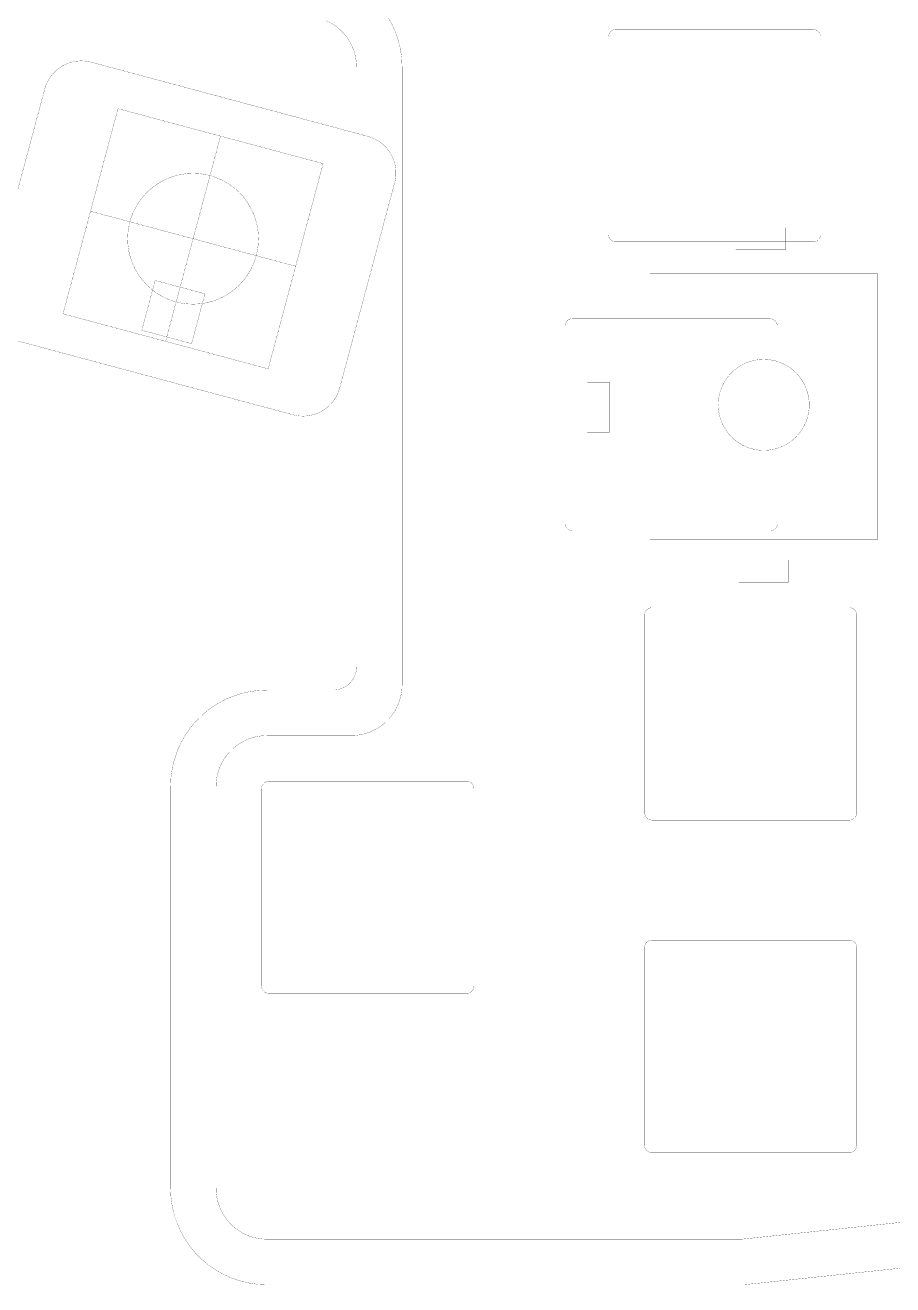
# Model space of a CAD drawing. Header units: inches. Extents: x -214 to 438, y -213 to 250.
# Drawn here: x -89.9 to -32.7, y 71.2 to 154.2 of the extents above; entities that cross this region are included whole.
import ezdxf

# ---------------------------------------------------------------- set-up
doc = ezdxf.new("R2010")
doc.units = ezdxf.units.IN
doc.layers.add('Drawing', color=216, linetype='Continuous')
doc.layers.add('Drawing3', color=56, linetype='Continuous')

msp = doc.modelspace()

# ---------------------------------------------------------------- linework, layer by layer
at = {"layer": 'Drawing', "const_width": 0.0127}
for points in [[(-88.594, 149.95, -0.414198), (-85.532, 151.718)], [(-67.295, 146.831, -0.414207), (-65.527, 143.769)], [(-69.15, 130.247, -0.414222), (-72.212, 128.479)]]:
    msp.add_lwpolyline(points, format="xyb", dxfattribs=at)
for points in [[(-85.532, 151.718), (-72.01, 148.095)], [(-80.817, 150.454), (-67.295, 146.831)], [(-92.218, 136.427), (-88.594, 149.95)], [(-87.388, 135.134), (-83.765, 148.656)], [(-83.765, 148.656), (-70.242, 145.033)], [(-80.627, 133.322), (-77.004, 146.845)], [(-73.865, 131.51), (-70.242, 145.033)], [(-69.15, 130.247), (-65.527, 143.769)], [(-85.576, 141.895), (-72.054, 138.271)], [(-43.046, 139.356), (-43.046, 140.816)], [(-43.046, 140.816), (-39.746, 140.816)], [(-39.746, 139.356), (-39.746, 140.816)], [(-43.046, 139.356), (-39.746, 139.356)], [(-82.196, 134.052), (-81.316, 137.336)], [(-82.196, 134.052), (-81.316, 137.336)], [(-81.316, 137.336), (-78.032, 136.456)], [(-81.316, 137.336), (-78.032, 136.456)], [(-48.696, 120.264), (-48.696, 137.764)], [(-48.696, 137.764), (-33.696, 137.764)], [(-33.696, 120.264), (-33.696, 137.764)], [(-78.912, 133.172), (-78.032, 136.456)], [(-78.912, 133.172), (-78.032, 136.456)], [(-87.388, 135.134), (-73.865, 131.51)], [(-82.196, 134.052), (-78.912, 133.172)], [(-82.196, 134.052), (-78.912, 133.172)], [(-90.45, 133.366), (-76.928, 129.742)], [(-85.734, 132.102), (-72.212, 128.479)], [(-52.826, 127.336), (-52.826, 130.636)], [(-52.826, 130.636), (-51.366, 130.636)], [(-51.366, 127.336), (-51.366, 130.636)], [(-52.826, 127.336), (-51.366, 127.336)], [(-48.696, 120.264), (-33.696, 120.264)], [(-42.846, 117.456), (-42.846, 118.916)], [(-42.846, 118.916), (-39.546, 118.916)], [(-39.546, 117.456), (-39.546, 118.916)], [(-42.846, 117.456), (-39.546, 117.456)]]:
    msp.add_lwpolyline(points, dxfattribs=at)
at = {"layer": 'Drawing'}
for points, const_width in [([(-85.536, 151.718, 1), (-85.529, 151.718, 1)], 0.00635), ([(-88.597, 149.95, 1), (-88.591, 149.95, 1)], 0.00635), ([(-67.298, 146.831, 1), (-67.292, 146.831, 1)], 0.00635), ([(-74.504, 140.083, 1), (-83.127, 140.083, 1)], 0.0127), ([(-65.53, 143.769, 1), (-65.524, 143.769, 1)], 0.00635), ([(-83.13, 140.083, 1), (-83.124, 140.083, 1)], 0.00635), ([(-74.507, 140.083, 1), (-74.501, 140.083, 1)], 0.00635), ([(-38.196, 129.136, 1), (-44.196, 129.136, 1)], 0.0127), ([(-69.154, 130.247, 1), (-69.147, 130.247, 1)], 0.00635), ([(-44.199, 129.136, 1), (-44.193, 129.136, 1)], 0.00635), ([(-38.199, 129.136, 1), (-38.193, 129.136, 1)], 0.00635), ([(-72.215, 128.479, 1), (-72.209, 128.479, 1)], 0.00635)]:
    msp.add_lwpolyline(points, format="xyb", close=True, dxfattribs=dict(at, const_width=const_width))
at = {"layer": 'Drawing3', "const_width": 0.0127}
for points in [[(-68.76, 157.168, -0.294238), (-65.035, 151.385)], [(-70.001, 154.436, -0.294238), (-68.035, 151.385)], [(-51.408, 153.545, -0.043665), (-51.371, 153.624)], [(-51.371, 153.624, -0.043493), (-51.321, 153.695)], [(-51.321, 153.695, -0.043329), (-51.259, 153.756)], [(-51.259, 153.756, -0.043168), (-51.188, 153.805)], [(-51.188, 153.805, -0.043009), (-51.11, 153.842)], [(-51.11, 153.842, -0.04285), (-51.028, 153.864)], [(-51.028, 153.864, -0.044794), (-50.938, 153.872)], [(-37.939, 153.872, -0.044044), (-37.852, 153.864)], [(-37.852, 153.864, -0.043848), (-37.767, 153.842)], [(-37.767, 153.842, -0.043665), (-37.688, 153.804)], [(-37.688, 153.804, -0.043493), (-37.617, 153.754)], [(-37.617, 153.754, -0.043329), (-37.556, 153.693)], [(-37.556, 153.693, -0.043168), (-37.506, 153.622)], [(-37.506, 153.622, -0.043009), (-37.47, 153.544)], [(-51.438, 153.372, -0.044044), (-51.431, 153.46)], [(-51.431, 153.46, -0.043848), (-51.408, 153.545)], [(-37.47, 153.544, -0.04285), (-37.447, 153.461)], [(-37.447, 153.461, -0.044794), (-37.439, 153.372)], [(-51.43, 140.284, -0.044794), (-51.438, 140.373)], [(-51.408, 140.201, -0.04285), (-51.43, 140.284)], [(-37.447, 140.285, -0.043848), (-37.47, 140.201)], [(-37.439, 140.373, -0.044044), (-37.447, 140.285)], [(-51.372, 140.123, -0.043009), (-51.408, 140.201)], [(-51.322, 140.053, -0.043168), (-51.372, 140.123)], [(-51.261, 139.991, -0.043329), (-51.322, 140.053)], [(-51.19, 139.941, -0.043493), (-51.261, 139.991)], [(-51.111, 139.904, -0.043665), (-51.19, 139.941)], [(-51.026, 139.881, -0.043848), (-51.111, 139.904)], [(-50.938, 139.873, -0.044044), (-51.026, 139.881)], [(-37.85, 139.881, -0.044794), (-37.939, 139.873)], [(-37.768, 139.904, -0.04285), (-37.85, 139.881)], [(-37.69, 139.94, -0.043009), (-37.768, 139.904)], [(-37.619, 139.99, -0.043168), (-37.69, 139.94)], [(-37.557, 140.051, -0.043329), (-37.619, 139.99)], [(-37.507, 140.122, -0.043493), (-37.557, 140.051)], [(-37.47, 140.201, -0.043665), (-37.507, 140.122)], [(-54.288, 134.41, -0.043848), (-54.265, 134.495)], [(-54.265, 134.495, -0.043665), (-54.228, 134.574)], [(-54.228, 134.574, -0.043493), (-54.178, 134.645)], [(-54.178, 134.645, -0.043329), (-54.117, 134.706)], [(-54.117, 134.706, -0.043168), (-54.046, 134.755)], [(-54.046, 134.755, -0.043009), (-53.968, 134.792)], [(-53.968, 134.792, -0.04285), (-53.885, 134.814)], [(-53.885, 134.814, -0.044794), (-53.796, 134.822)], [(-40.797, 134.822, -0.044044), (-40.709, 134.814)], [(-40.709, 134.814, -0.043848), (-40.625, 134.792)], [(-40.625, 134.792, -0.043665), (-40.546, 134.754)], [(-40.546, 134.754, -0.043493), (-40.474, 134.704)], [(-40.474, 134.704, -0.043329), (-40.413, 134.643)], [(-40.413, 134.643, -0.043168), (-40.364, 134.572)], [(-40.364, 134.572, -0.043009), (-40.327, 134.494)], [(-40.327, 134.494, -0.04285), (-40.305, 134.411)], [(-54.296, 134.322, -0.044044), (-54.288, 134.41)], [(-40.305, 134.411, -0.044794), (-40.297, 134.322)], [(-54.288, 121.234, -0.044794), (-54.296, 121.323)], [(-54.265, 121.151, -0.04285), (-54.288, 121.234)], [(-40.305, 121.235, -0.043848), (-40.328, 121.151)], [(-40.297, 121.323, -0.044044), (-40.305, 121.235)], [(-54.229, 121.073, -0.043009), (-54.265, 121.151)], [(-54.18, 121.003, -0.043168), (-54.229, 121.073)], [(-54.118, 120.941, -0.043329), (-54.18, 121.003)], [(-54.047, 120.891, -0.043493), (-54.118, 120.941)], [(-53.968, 120.854, -0.043665), (-54.047, 120.891)], [(-53.884, 120.831, -0.043848), (-53.968, 120.854)], [(-53.796, 120.823, -0.044044), (-53.884, 120.831)], [(-40.708, 120.831, -0.044794), (-40.797, 120.823)], [(-40.625, 120.854, -0.04285), (-40.708, 120.831)], [(-40.547, 120.89, -0.043009), (-40.625, 120.854)], [(-40.476, 120.94, -0.043168), (-40.547, 120.89)], [(-40.415, 121.001, -0.043329), (-40.476, 120.94)], [(-40.365, 121.072, -0.043493), (-40.415, 121.001)], [(-40.328, 121.151, -0.043665), (-40.365, 121.072)], [(-49.049, 115.361, -0.043848), (-49.026, 115.445)], [(-49.026, 115.445, -0.043665), (-48.989, 115.524)], [(-48.989, 115.524, -0.043493), (-48.939, 115.595)], [(-48.939, 115.595, -0.043329), (-48.877, 115.656)], [(-48.877, 115.656, -0.043168), (-48.806, 115.706)], [(-48.806, 115.706, -0.043009), (-48.728, 115.742)], [(-48.728, 115.742, -0.04285), (-48.646, 115.765)], [(-48.646, 115.765, -0.044794), (-48.556, 115.773)], [(-35.557, 115.773, -0.044044), (-35.47, 115.765)], [(-35.47, 115.765, -0.043848), (-35.385, 115.742)], [(-35.385, 115.742, -0.043665), (-35.306, 115.705)], [(-35.306, 115.705, -0.043493), (-35.235, 115.655)], [(-35.235, 115.655, -0.043329), (-35.174, 115.593)], [(-35.174, 115.593, -0.043168), (-35.124, 115.523)], [(-35.124, 115.523, -0.043009), (-35.088, 115.445)], [(-35.088, 115.445, -0.04285), (-35.065, 115.362)], [(-49.056, 115.273, -0.044044), (-49.049, 115.361)], [(-35.065, 115.362, -0.044794), (-35.057, 115.273)], [(-68.035, 111.873, -0.414214), (-69.565, 110.343)], [(-65.035, 110.693, -0.414214), (-68.385, 107.343)], [(-80.3, 103.993, -0.414214), (-73.95, 110.343)], [(-77.3, 103.993, -0.414214), (-73.95, 107.343)], [(-74.299, 103.843, -0.044044), (-74.291, 103.931)], [(-74.291, 103.931, -0.043848), (-74.268, 104.015)], [(-74.268, 104.015, -0.043665), (-74.231, 104.094)], [(-74.231, 104.094, -0.043493), (-74.181, 104.165)], [(-74.181, 104.165, -0.043329), (-74.119, 104.227)], [(-74.119, 104.227, -0.043168), (-74.049, 104.276)], [(-74.049, 104.276, -0.043009), (-73.971, 104.312)], [(-73.971, 104.312, -0.04285), (-73.888, 104.335)], [(-73.888, 104.335, -0.044794), (-73.799, 104.343)], [(-60.8, 104.343, -0.044044), (-60.712, 104.335)], [(-60.712, 104.335, -0.043848), (-60.627, 104.312)], [(-60.627, 104.312, -0.043665), (-60.548, 104.275)], [(-60.548, 104.275, -0.043493), (-60.477, 104.225)], [(-60.477, 104.225, -0.043329), (-60.416, 104.164)], [(-60.416, 104.164, -0.043168), (-60.367, 104.093)], [(-60.367, 104.093, -0.043009), (-60.33, 104.015)], [(-60.33, 104.015, -0.04285), (-60.308, 103.932)], [(-60.308, 103.932, -0.044794), (-60.3, 103.843)], [(-49.048, 102.185, -0.044794), (-49.056, 102.274)], [(-49.026, 102.102, -0.04285), (-49.048, 102.185)], [(-48.99, 102.024, -0.043009), (-49.026, 102.102)], [(-35.088, 102.101, -0.043665), (-35.125, 102.022)], [(-35.065, 102.186, -0.043848), (-35.088, 102.101)], [(-35.057, 102.274, -0.044044), (-35.065, 102.186)], [(-48.94, 101.953, -0.043168), (-48.99, 102.024)], [(-48.879, 101.892, -0.043329), (-48.94, 101.953)], [(-48.808, 101.842, -0.043493), (-48.879, 101.892)], [(-48.729, 101.804, -0.043665), (-48.808, 101.842)], [(-48.644, 101.782, -0.043848), (-48.729, 101.804)], [(-48.556, 101.774, -0.044044), (-48.644, 101.782)], [(-35.468, 101.782, -0.044794), (-35.557, 101.774)], [(-35.386, 101.804, -0.04285), (-35.468, 101.782)], [(-35.308, 101.841, -0.043009), (-35.386, 101.804)], [(-35.237, 101.89, -0.043168), (-35.308, 101.841)], [(-35.175, 101.951, -0.043329), (-35.237, 101.89)], [(-35.125, 102.022, -0.043493), (-35.175, 101.951)], [(-48.877, 93.748, -0.043168), (-48.806, 93.797)], [(-48.806, 93.797, -0.043009), (-48.728, 93.834)], [(-48.728, 93.834, -0.04285), (-48.646, 93.856)], [(-48.646, 93.856, -0.044794), (-48.556, 93.864)], [(-35.557, 93.864, -0.044044), (-35.47, 93.856)], [(-35.47, 93.856, -0.043848), (-35.385, 93.833)], [(-35.385, 93.833, -0.043665), (-35.306, 93.796)], [(-35.306, 93.796, -0.043493), (-35.235, 93.746)], [(-49.056, 93.364, -0.044044), (-49.049, 93.452)], [(-49.049, 93.452, -0.043848), (-49.026, 93.537)], [(-49.026, 93.537, -0.043665), (-48.989, 93.616)], [(-48.989, 93.616, -0.043493), (-48.939, 93.687)], [(-48.939, 93.687, -0.043329), (-48.877, 93.748)], [(-35.235, 93.746, -0.043329), (-35.174, 93.685)], [(-35.174, 93.685, -0.043168), (-35.124, 93.614)], [(-35.124, 93.614, -0.043009), (-35.088, 93.536)], [(-35.088, 93.536, -0.04285), (-35.065, 93.453)], [(-35.065, 93.453, -0.044794), (-35.057, 93.364)], [(-74.291, 90.755, -0.044794), (-74.299, 90.844)], [(-74.268, 90.672, -0.04285), (-74.291, 90.755)], [(-74.232, 90.594, -0.043009), (-74.268, 90.672)], [(-74.182, 90.523, -0.043168), (-74.232, 90.594)], [(-74.121, 90.462, -0.043329), (-74.182, 90.523)], [(-60.418, 90.521, -0.043329), (-60.479, 90.46)], [(-60.368, 90.592, -0.043493), (-60.418, 90.521)], [(-60.33, 90.672, -0.043665), (-60.368, 90.592)], [(-60.308, 90.756, -0.043848), (-60.33, 90.672)], [(-60.3, 90.844, -0.044044), (-60.308, 90.756)], [(-74.05, 90.412, -0.043493), (-74.121, 90.462)], [(-73.971, 90.375, -0.043665), (-74.05, 90.412)], [(-73.887, 90.352, -0.043848), (-73.971, 90.375)], [(-73.799, 90.344, -0.044044), (-73.887, 90.352)], [(-60.711, 90.352, -0.044794), (-60.8, 90.344)], [(-60.628, 90.374, -0.04285), (-60.711, 90.352)], [(-60.55, 90.411, -0.043009), (-60.628, 90.374)], [(-60.479, 90.46, -0.043168), (-60.55, 90.411)], [(-49.048, 80.276, -0.044794), (-49.056, 80.365)], [(-49.026, 80.193, -0.04285), (-49.048, 80.276)], [(-48.99, 80.115, -0.043009), (-49.026, 80.193)], [(-48.94, 80.044, -0.043168), (-48.99, 80.115)], [(-48.879, 79.983, -0.043329), (-48.94, 80.044)], [(-48.808, 79.933, -0.043493), (-48.879, 79.983)], [(-48.729, 79.896, -0.043665), (-48.808, 79.933)], [(-48.644, 79.873, -0.043848), (-48.729, 79.896)], [(-48.556, 79.865, -0.044044), (-48.644, 79.873)], [(-35.468, 79.873, -0.044794), (-35.557, 79.865)], [(-35.386, 79.896, -0.04285), (-35.468, 79.873)], [(-35.308, 79.932, -0.043009), (-35.386, 79.896)], [(-35.237, 79.981, -0.043168), (-35.308, 79.932)], [(-35.175, 80.043, -0.043329), (-35.237, 79.981)], [(-35.125, 80.114, -0.043493), (-35.175, 80.043)], [(-35.088, 80.193, -0.043665), (-35.125, 80.114)], [(-35.065, 80.277, -0.043848), (-35.088, 80.193)], [(-35.057, 80.365, -0.044044), (-35.065, 80.277)], [(-73.95, 71.158, -0.414214), (-80.3, 77.508)], [(-73.95, 74.158, -0.414214), (-77.3, 77.508)], [(-42.333, 71.175, -0.02636), (-42.648, 71.158)]]:
    msp.add_lwpolyline(points, format="xyb", dxfattribs=at)
at = {"layer": 'Drawing3', "const_width": 0.00635}
for points in [[(-51.374, 153.624, 1), (-51.367, 153.624, 1)], [(-51.374, 153.624, 1), (-51.367, 153.624, 1)], [(-51.324, 153.695, 1), (-51.317, 153.695, 1)], [(-51.324, 153.695, 1), (-51.317, 153.695, 1)], [(-51.262, 153.756, 1), (-51.256, 153.756, 1)], [(-51.262, 153.756, 1), (-51.256, 153.756, 1)], [(-51.191, 153.805, 1), (-51.185, 153.805, 1)], [(-51.191, 153.805, 1), (-51.185, 153.805, 1)], [(-51.114, 153.842, 1), (-51.107, 153.842, 1)], [(-51.114, 153.842, 1), (-51.107, 153.842, 1)], [(-51.031, 153.864, 1), (-51.025, 153.864, 1)], [(-51.031, 153.864, 1), (-51.025, 153.864, 1)], [(-50.942, 153.872, 1), (-50.935, 153.872, 1)], [(-37.943, 153.872, 1), (-37.936, 153.872, 1)], [(-37.855, 153.864, 1), (-37.849, 153.864, 1)], [(-37.855, 153.864, 1), (-37.849, 153.864, 1)], [(-37.77, 153.842, 1), (-37.764, 153.842, 1)], [(-37.77, 153.842, 1), (-37.764, 153.842, 1)], [(-37.691, 153.804, 1), (-37.685, 153.804, 1)], [(-37.691, 153.804, 1), (-37.685, 153.804, 1)], [(-37.62, 153.754, 1), (-37.614, 153.754, 1)], [(-37.62, 153.754, 1), (-37.614, 153.754, 1)], [(-37.559, 153.693, 1), (-37.553, 153.693, 1)], [(-37.559, 153.693, 1), (-37.553, 153.693, 1)], [(-37.51, 153.622, 1), (-37.503, 153.622, 1)], [(-37.51, 153.622, 1), (-37.503, 153.622, 1)], [(-51.442, 153.372, 1), (-51.435, 153.372, 1)], [(-51.434, 153.46, 1), (-51.428, 153.46, 1)], [(-51.434, 153.46, 1), (-51.428, 153.46, 1)], [(-51.411, 153.545, 1), (-51.405, 153.545, 1)], [(-51.411, 153.545, 1), (-51.405, 153.545, 1)], [(-37.473, 153.544, 1), (-37.467, 153.544, 1)], [(-37.473, 153.544, 1), (-37.467, 153.544, 1)], [(-37.451, 153.461, 1), (-37.444, 153.461, 1)], [(-37.451, 153.461, 1), (-37.444, 153.461, 1)], [(-37.443, 153.372, 1), (-37.436, 153.372, 1)], [(-68.039, 151.385, 1), (-68.032, 151.385, 1)], [(-65.039, 151.385, 1), (-65.032, 151.385, 1)], [(-51.442, 140.373, 1), (-51.435, 140.373, 1)], [(-51.434, 140.284, 1), (-51.427, 140.284, 1)], [(-51.434, 140.284, 1), (-51.427, 140.284, 1)], [(-37.45, 140.285, 1), (-37.444, 140.285, 1)], [(-37.45, 140.285, 1), (-37.444, 140.285, 1)], [(-37.443, 140.373, 1), (-37.436, 140.373, 1)], [(-51.411, 140.201, 1), (-51.405, 140.201, 1)], [(-51.411, 140.201, 1), (-51.405, 140.201, 1)], [(-51.375, 140.123, 1), (-51.368, 140.123, 1)], [(-51.375, 140.123, 1), (-51.368, 140.123, 1)], [(-51.325, 140.053, 1), (-51.319, 140.053, 1)], [(-51.325, 140.053, 1), (-51.319, 140.053, 1)], [(-51.264, 139.991, 1), (-51.258, 139.991, 1)], [(-51.264, 139.991, 1), (-51.258, 139.991, 1)], [(-51.193, 139.941, 1), (-51.187, 139.941, 1)], [(-51.193, 139.941, 1), (-51.187, 139.941, 1)], [(-51.114, 139.904, 1), (-51.108, 139.904, 1)], [(-51.114, 139.904, 1), (-51.108, 139.904, 1)], [(-51.029, 139.881, 1), (-51.023, 139.881, 1)], [(-51.029, 139.881, 1), (-51.023, 139.881, 1)], [(-50.942, 139.873, 1), (-50.935, 139.873, 1)], [(-37.943, 139.873, 1), (-37.936, 139.873, 1)], [(-37.853, 139.881, 1), (-37.847, 139.881, 1)], [(-37.853, 139.881, 1), (-37.847, 139.881, 1)], [(-37.771, 139.904, 1), (-37.764, 139.904, 1)], [(-37.771, 139.904, 1), (-37.764, 139.904, 1)], [(-37.693, 139.94, 1), (-37.686, 139.94, 1)], [(-37.693, 139.94, 1), (-37.686, 139.94, 1)], [(-37.622, 139.99, 1), (-37.616, 139.99, 1)], [(-37.622, 139.99, 1), (-37.616, 139.99, 1)], [(-37.561, 140.051, 1), (-37.554, 140.051, 1)], [(-37.561, 140.051, 1), (-37.554, 140.051, 1)], [(-37.51, 140.122, 1), (-37.504, 140.122, 1)], [(-37.51, 140.122, 1), (-37.504, 140.122, 1)], [(-37.473, 140.201, 1), (-37.467, 140.201, 1)], [(-37.473, 140.201, 1), (-37.467, 140.201, 1)], [(-54.268, 134.495, 1), (-54.262, 134.495, 1)], [(-54.268, 134.495, 1), (-54.262, 134.495, 1)], [(-54.231, 134.574, 1), (-54.225, 134.574, 1)], [(-54.231, 134.574, 1), (-54.225, 134.574, 1)], [(-54.181, 134.645, 1), (-54.175, 134.645, 1)], [(-54.181, 134.645, 1), (-54.175, 134.645, 1)], [(-54.12, 134.706, 1), (-54.113, 134.706, 1)], [(-54.12, 134.706, 1), (-54.113, 134.706, 1)], [(-54.049, 134.755, 1), (-54.043, 134.755, 1)], [(-54.049, 134.755, 1), (-54.043, 134.755, 1)], [(-53.971, 134.792, 1), (-53.965, 134.792, 1)], [(-53.971, 134.792, 1), (-53.965, 134.792, 1)], [(-53.888, 134.814, 1), (-53.882, 134.814, 1)], [(-53.888, 134.814, 1), (-53.882, 134.814, 1)], [(-53.799, 134.822, 1), (-53.793, 134.822, 1)], [(-40.8, 134.822, 1), (-40.794, 134.822, 1)], [(-40.712, 134.814, 1), (-40.706, 134.814, 1)], [(-40.712, 134.814, 1), (-40.706, 134.814, 1)], [(-40.628, 134.792, 1), (-40.621, 134.792, 1)], [(-40.628, 134.792, 1), (-40.621, 134.792, 1)], [(-40.549, 134.754, 1), (-40.542, 134.754, 1)], [(-40.549, 134.754, 1), (-40.542, 134.754, 1)], [(-40.478, 134.704, 1), (-40.471, 134.704, 1)], [(-40.478, 134.704, 1), (-40.471, 134.704, 1)], [(-40.416, 134.643, 1), (-40.41, 134.643, 1)], [(-40.416, 134.643, 1), (-40.41, 134.643, 1)], [(-40.367, 134.572, 1), (-40.361, 134.572, 1)], [(-40.367, 134.572, 1), (-40.361, 134.572, 1)], [(-40.331, 134.494, 1), (-40.324, 134.494, 1)], [(-40.331, 134.494, 1), (-40.324, 134.494, 1)], [(-54.299, 134.322, 1), (-54.293, 134.322, 1)], [(-54.291, 134.41, 1), (-54.285, 134.41, 1)], [(-54.291, 134.41, 1), (-54.285, 134.41, 1)], [(-40.308, 134.411, 1), (-40.302, 134.411, 1)], [(-40.308, 134.411, 1), (-40.302, 134.411, 1)], [(-40.3, 134.322, 1), (-40.294, 134.322, 1)], [(-54.299, 121.323, 1), (-54.293, 121.323, 1)], [(-54.291, 121.234, 1), (-54.285, 121.234, 1)], [(-54.291, 121.234, 1), (-54.285, 121.234, 1)], [(-40.308, 121.235, 1), (-40.302, 121.235, 1)], [(-40.308, 121.235, 1), (-40.302, 121.235, 1)], [(-40.3, 121.323, 1), (-40.294, 121.323, 1)], [(-54.269, 121.151, 1), (-54.262, 121.151, 1)], [(-54.269, 121.151, 1), (-54.262, 121.151, 1)], [(-54.232, 121.073, 1), (-54.226, 121.073, 1)], [(-54.232, 121.073, 1), (-54.226, 121.073, 1)], [(-54.183, 121.003, 1), (-54.176, 121.003, 1)], [(-54.183, 121.003, 1), (-54.176, 121.003, 1)], [(-54.122, 120.941, 1), (-54.115, 120.941, 1)], [(-54.122, 120.941, 1), (-54.115, 120.941, 1)], [(-54.051, 120.891, 1), (-54.044, 120.891, 1)], [(-54.051, 120.891, 1), (-54.044, 120.891, 1)], [(-53.972, 120.854, 1), (-53.965, 120.854, 1)], [(-53.972, 120.854, 1), (-53.965, 120.854, 1)], [(-53.887, 120.831, 1), (-53.881, 120.831, 1)], [(-53.887, 120.831, 1), (-53.881, 120.831, 1)], [(-53.799, 120.823, 1), (-53.793, 120.823, 1)], [(-40.8, 120.823, 1), (-40.794, 120.823, 1)], [(-40.711, 120.831, 1), (-40.705, 120.831, 1)], [(-40.711, 120.831, 1), (-40.705, 120.831, 1)], [(-40.628, 120.854, 1), (-40.622, 120.854, 1)], [(-40.628, 120.854, 1), (-40.622, 120.854, 1)], [(-40.55, 120.89, 1), (-40.544, 120.89, 1)], [(-40.55, 120.89, 1), (-40.544, 120.89, 1)], [(-40.479, 120.94, 1), (-40.473, 120.94, 1)], [(-40.479, 120.94, 1), (-40.473, 120.94, 1)], [(-40.418, 121.001, 1), (-40.412, 121.001, 1)], [(-40.418, 121.001, 1), (-40.412, 121.001, 1)], [(-40.368, 121.072, 1), (-40.362, 121.072, 1)], [(-40.368, 121.072, 1), (-40.362, 121.072, 1)], [(-40.331, 121.151, 1), (-40.324, 121.151, 1)], [(-40.331, 121.151, 1), (-40.324, 121.151, 1)], [(-49.029, 115.445, 1), (-49.023, 115.445, 1)], [(-49.029, 115.445, 1), (-49.023, 115.445, 1)], [(-48.992, 115.524, 1), (-48.985, 115.524, 1)], [(-48.992, 115.524, 1), (-48.985, 115.524, 1)], [(-48.942, 115.595, 1), (-48.935, 115.595, 1)], [(-48.942, 115.595, 1), (-48.935, 115.595, 1)], [(-48.88, 115.656, 1), (-48.874, 115.656, 1)], [(-48.88, 115.656, 1), (-48.874, 115.656, 1)], [(-48.809, 115.706, 1), (-48.803, 115.706, 1)], [(-48.809, 115.706, 1), (-48.803, 115.706, 1)], [(-48.732, 115.742, 1), (-48.725, 115.742, 1)], [(-48.732, 115.742, 1), (-48.725, 115.742, 1)], [(-48.649, 115.765, 1), (-48.643, 115.765, 1)], [(-48.649, 115.765, 1), (-48.643, 115.765, 1)], [(-48.56, 115.773, 1), (-48.553, 115.773, 1)], [(-35.561, 115.773, 1), (-35.554, 115.773, 1)], [(-35.473, 115.765, 1), (-35.467, 115.765, 1)], [(-35.473, 115.765, 1), (-35.467, 115.765, 1)], [(-35.388, 115.742, 1), (-35.382, 115.742, 1)], [(-35.388, 115.742, 1), (-35.382, 115.742, 1)], [(-35.309, 115.705, 1), (-35.303, 115.705, 1)], [(-35.309, 115.705, 1), (-35.303, 115.705, 1)], [(-35.238, 115.655, 1), (-35.232, 115.655, 1)], [(-35.238, 115.655, 1), (-35.232, 115.655, 1)], [(-35.177, 115.593, 1), (-35.171, 115.593, 1)], [(-35.177, 115.593, 1), (-35.171, 115.593, 1)], [(-35.128, 115.523, 1), (-35.121, 115.523, 1)], [(-35.128, 115.523, 1), (-35.121, 115.523, 1)], [(-35.091, 115.445, 1), (-35.085, 115.445, 1)], [(-35.091, 115.445, 1), (-35.085, 115.445, 1)], [(-49.06, 115.273, 1), (-49.053, 115.273, 1)], [(-49.052, 115.361, 1), (-49.046, 115.361, 1)], [(-49.052, 115.361, 1), (-49.046, 115.361, 1)], [(-35.069, 115.362, 1), (-35.062, 115.362, 1)], [(-35.069, 115.362, 1), (-35.062, 115.362, 1)], [(-35.061, 115.273, 1), (-35.054, 115.273, 1)], [(-68.039, 111.873, 1), (-68.032, 111.873, 1)], [(-65.039, 110.693, 1), (-65.032, 110.693, 1)], [(-73.953, 110.343, 1), (-73.946, 110.343, 1)], [(-69.568, 110.343, 1), (-69.562, 110.343, 1)], [(-73.953, 107.343, 1), (-73.946, 107.343, 1)], [(-68.389, 107.343, 1), (-68.382, 107.343, 1)], [(-80.303, 103.993, 1), (-80.296, 103.993, 1)], [(-77.303, 103.993, 1), (-77.296, 103.993, 1)], [(-74.302, 103.843, 1), (-74.296, 103.843, 1)], [(-74.294, 103.931, 1), (-74.288, 103.931, 1)], [(-74.294, 103.931, 1), (-74.288, 103.931, 1)], [(-74.271, 104.015, 1), (-74.265, 104.015, 1)], [(-74.271, 104.015, 1), (-74.265, 104.015, 1)], [(-74.234, 104.094, 1), (-74.228, 104.094, 1)], [(-74.234, 104.094, 1), (-74.228, 104.094, 1)], [(-74.184, 104.165, 1), (-74.178, 104.165, 1)], [(-74.184, 104.165, 1), (-74.178, 104.165, 1)], [(-74.123, 104.227, 1), (-74.116, 104.227, 1)], [(-74.123, 104.227, 1), (-74.116, 104.227, 1)], [(-74.052, 104.276, 1), (-74.045, 104.276, 1)], [(-74.052, 104.276, 1), (-74.045, 104.276, 1)], [(-73.974, 104.312, 1), (-73.968, 104.312, 1)], [(-73.974, 104.312, 1), (-73.968, 104.312, 1)], [(-73.891, 104.335, 1), (-73.885, 104.335, 1)], [(-73.891, 104.335, 1), (-73.885, 104.335, 1)], [(-73.802, 104.343, 1), (-73.796, 104.343, 1)], [(-60.803, 104.343, 1), (-60.797, 104.343, 1)], [(-60.715, 104.335, 1), (-60.709, 104.335, 1)], [(-60.715, 104.335, 1), (-60.709, 104.335, 1)], [(-60.631, 104.312, 1), (-60.624, 104.312, 1)], [(-60.631, 104.312, 1), (-60.624, 104.312, 1)], [(-60.551, 104.275, 1), (-60.545, 104.275, 1)], [(-60.551, 104.275, 1), (-60.545, 104.275, 1)], [(-60.48, 104.225, 1), (-60.474, 104.225, 1)], [(-60.48, 104.225, 1), (-60.474, 104.225, 1)], [(-60.419, 104.164, 1), (-60.413, 104.164, 1)], [(-60.419, 104.164, 1), (-60.413, 104.164, 1)], [(-60.37, 104.093, 1), (-60.363, 104.093, 1)], [(-60.37, 104.093, 1), (-60.363, 104.093, 1)], [(-60.333, 104.015, 1), (-60.327, 104.015, 1)], [(-60.333, 104.015, 1), (-60.327, 104.015, 1)], [(-60.311, 103.932, 1), (-60.305, 103.932, 1)], [(-60.311, 103.932, 1), (-60.305, 103.932, 1)], [(-60.303, 103.843, 1), (-60.297, 103.843, 1)], [(-49.06, 102.274, 1), (-49.053, 102.274, 1)], [(-49.052, 102.185, 1), (-49.045, 102.185, 1)], [(-49.052, 102.185, 1), (-49.045, 102.185, 1)], [(-49.029, 102.102, 1), (-49.023, 102.102, 1)], [(-49.029, 102.102, 1), (-49.023, 102.102, 1)], [(-35.091, 102.101, 1), (-35.085, 102.101, 1)], [(-35.091, 102.101, 1), (-35.085, 102.101, 1)], [(-35.068, 102.186, 1), (-35.062, 102.186, 1)], [(-35.068, 102.186, 1), (-35.062, 102.186, 1)], [(-35.061, 102.274, 1), (-35.054, 102.274, 1)], [(-48.993, 102.024, 1), (-48.986, 102.024, 1)], [(-48.993, 102.024, 1), (-48.986, 102.024, 1)], [(-48.943, 101.953, 1), (-48.937, 101.953, 1)], [(-48.943, 101.953, 1), (-48.937, 101.953, 1)], [(-48.882, 101.892, 1), (-48.876, 101.892, 1)], [(-48.882, 101.892, 1), (-48.876, 101.892, 1)], [(-48.811, 101.842, 1), (-48.805, 101.842, 1)], [(-48.811, 101.842, 1), (-48.805, 101.842, 1)], [(-48.732, 101.804, 1), (-48.726, 101.804, 1)], [(-48.732, 101.804, 1), (-48.726, 101.804, 1)], [(-48.647, 101.782, 1), (-48.641, 101.782, 1)], [(-48.647, 101.782, 1), (-48.641, 101.782, 1)], [(-48.56, 101.774, 1), (-48.553, 101.774, 1)], [(-35.561, 101.774, 1), (-35.554, 101.774, 1)], [(-35.471, 101.782, 1), (-35.465, 101.782, 1)], [(-35.471, 101.782, 1), (-35.465, 101.782, 1)], [(-35.389, 101.804, 1), (-35.382, 101.804, 1)], [(-35.389, 101.804, 1), (-35.382, 101.804, 1)], [(-35.311, 101.841, 1), (-35.304, 101.841, 1)], [(-35.311, 101.841, 1), (-35.304, 101.841, 1)], [(-35.24, 101.89, 1), (-35.234, 101.89, 1)], [(-35.24, 101.89, 1), (-35.234, 101.89, 1)], [(-35.179, 101.951, 1), (-35.172, 101.951, 1)], [(-35.179, 101.951, 1), (-35.172, 101.951, 1)], [(-35.128, 102.022, 1), (-35.122, 102.022, 1)], [(-35.128, 102.022, 1), (-35.122, 102.022, 1)], [(-48.809, 93.797, 1), (-48.803, 93.797, 1)], [(-48.809, 93.797, 1), (-48.803, 93.797, 1)], [(-48.732, 93.834, 1), (-48.725, 93.834, 1)], [(-48.732, 93.834, 1), (-48.725, 93.834, 1)], [(-48.649, 93.856, 1), (-48.643, 93.856, 1)], [(-48.649, 93.856, 1), (-48.643, 93.856, 1)], [(-48.56, 93.864, 1), (-48.553, 93.864, 1)], [(-35.561, 93.864, 1), (-35.554, 93.864, 1)], [(-35.473, 93.856, 1), (-35.467, 93.856, 1)], [(-35.473, 93.856, 1), (-35.467, 93.856, 1)], [(-35.388, 93.833, 1), (-35.382, 93.833, 1)], [(-35.388, 93.833, 1), (-35.382, 93.833, 1)], [(-35.309, 93.796, 1), (-35.303, 93.796, 1)], [(-35.309, 93.796, 1), (-35.303, 93.796, 1)], [(-49.06, 93.364, 1), (-49.053, 93.364, 1)], [(-49.052, 93.452, 1), (-49.046, 93.452, 1)], [(-49.052, 93.452, 1), (-49.046, 93.452, 1)], [(-49.029, 93.537, 1), (-49.023, 93.537, 1)], [(-49.029, 93.537, 1), (-49.023, 93.537, 1)], [(-48.992, 93.616, 1), (-48.985, 93.616, 1)], [(-48.992, 93.616, 1), (-48.985, 93.616, 1)], [(-48.942, 93.687, 1), (-48.935, 93.687, 1)], [(-48.942, 93.687, 1), (-48.935, 93.687, 1)], [(-48.88, 93.748, 1), (-48.874, 93.748, 1)], [(-48.88, 93.748, 1), (-48.874, 93.748, 1)], [(-35.238, 93.746, 1), (-35.232, 93.746, 1)], [(-35.238, 93.746, 1), (-35.232, 93.746, 1)], [(-35.177, 93.685, 1), (-35.171, 93.685, 1)], [(-35.177, 93.685, 1), (-35.171, 93.685, 1)], [(-35.128, 93.614, 1), (-35.121, 93.614, 1)], [(-35.128, 93.614, 1), (-35.121, 93.614, 1)], [(-35.091, 93.536, 1), (-35.085, 93.536, 1)], [(-35.091, 93.536, 1), (-35.085, 93.536, 1)], [(-35.069, 93.453, 1), (-35.062, 93.453, 1)], [(-35.069, 93.453, 1), (-35.062, 93.453, 1)], [(-35.061, 93.364, 1), (-35.054, 93.364, 1)], [(-74.302, 90.844, 1), (-74.296, 90.844, 1)], [(-74.294, 90.755, 1), (-74.288, 90.755, 1)], [(-74.294, 90.755, 1), (-74.288, 90.755, 1)], [(-74.271, 90.672, 1), (-74.265, 90.672, 1)], [(-74.271, 90.672, 1), (-74.265, 90.672, 1)], [(-74.235, 90.594, 1), (-74.229, 90.594, 1)], [(-74.235, 90.594, 1), (-74.229, 90.594, 1)], [(-74.186, 90.523, 1), (-74.179, 90.523, 1)], [(-74.186, 90.523, 1), (-74.179, 90.523, 1)], [(-60.421, 90.521, 1), (-60.415, 90.521, 1)], [(-60.421, 90.521, 1), (-60.415, 90.521, 1)], [(-60.371, 90.592, 1), (-60.364, 90.592, 1)], [(-60.371, 90.592, 1), (-60.364, 90.592, 1)], [(-60.334, 90.672, 1), (-60.327, 90.672, 1)], [(-60.334, 90.672, 1), (-60.327, 90.672, 1)], [(-60.311, 90.756, 1), (-60.304, 90.756, 1)], [(-60.311, 90.756, 1), (-60.304, 90.756, 1)], [(-60.303, 90.844, 1), (-60.297, 90.844, 1)], [(-74.124, 90.462, 1), (-74.118, 90.462, 1)], [(-74.124, 90.462, 1), (-74.118, 90.462, 1)], [(-74.053, 90.412, 1), (-74.047, 90.412, 1)], [(-74.053, 90.412, 1), (-74.047, 90.412, 1)], [(-73.974, 90.375, 1), (-73.968, 90.375, 1)], [(-73.974, 90.375, 1), (-73.968, 90.375, 1)], [(-73.89, 90.352, 1), (-73.883, 90.352, 1)], [(-73.89, 90.352, 1), (-73.883, 90.352, 1)], [(-73.802, 90.344, 1), (-73.796, 90.344, 1)], [(-60.803, 90.344, 1), (-60.797, 90.344, 1)], [(-60.714, 90.352, 1), (-60.707, 90.352, 1)], [(-60.714, 90.352, 1), (-60.707, 90.352, 1)], [(-60.631, 90.374, 1), (-60.625, 90.374, 1)], [(-60.631, 90.374, 1), (-60.625, 90.374, 1)], [(-60.553, 90.411, 1), (-60.547, 90.411, 1)], [(-60.553, 90.411, 1), (-60.547, 90.411, 1)], [(-60.482, 90.46, 1), (-60.476, 90.46, 1)], [(-60.482, 90.46, 1), (-60.476, 90.46, 1)], [(-49.06, 80.365, 1), (-49.053, 80.365, 1)], [(-49.052, 80.276, 1), (-49.045, 80.276, 1)], [(-49.052, 80.276, 1), (-49.045, 80.276, 1)], [(-49.029, 80.193, 1), (-49.023, 80.193, 1)], [(-49.029, 80.193, 1), (-49.023, 80.193, 1)], [(-48.993, 80.115, 1), (-48.986, 80.115, 1)], [(-48.993, 80.115, 1), (-48.986, 80.115, 1)], [(-48.943, 80.044, 1), (-48.937, 80.044, 1)], [(-48.943, 80.044, 1), (-48.937, 80.044, 1)], [(-48.882, 79.983, 1), (-48.876, 79.983, 1)], [(-48.882, 79.983, 1), (-48.876, 79.983, 1)], [(-48.811, 79.933, 1), (-48.805, 79.933, 1)], [(-48.811, 79.933, 1), (-48.805, 79.933, 1)], [(-48.732, 79.896, 1), (-48.726, 79.896, 1)], [(-48.732, 79.896, 1), (-48.726, 79.896, 1)], [(-48.647, 79.873, 1), (-48.641, 79.873, 1)], [(-48.647, 79.873, 1), (-48.641, 79.873, 1)], [(-48.56, 79.865, 1), (-48.553, 79.865, 1)], [(-35.561, 79.865, 1), (-35.554, 79.865, 1)], [(-35.471, 79.873, 1), (-35.465, 79.873, 1)], [(-35.471, 79.873, 1), (-35.465, 79.873, 1)], [(-35.389, 79.896, 1), (-35.382, 79.896, 1)], [(-35.389, 79.896, 1), (-35.382, 79.896, 1)], [(-35.311, 79.932, 1), (-35.304, 79.932, 1)], [(-35.311, 79.932, 1), (-35.304, 79.932, 1)], [(-35.24, 79.981, 1), (-35.234, 79.981, 1)], [(-35.24, 79.981, 1), (-35.234, 79.981, 1)], [(-35.179, 80.043, 1), (-35.172, 80.043, 1)], [(-35.179, 80.043, 1), (-35.172, 80.043, 1)], [(-35.128, 80.114, 1), (-35.122, 80.114, 1)], [(-35.128, 80.114, 1), (-35.122, 80.114, 1)], [(-35.091, 80.193, 1), (-35.085, 80.193, 1)], [(-35.091, 80.193, 1), (-35.085, 80.193, 1)], [(-35.068, 80.277, 1), (-35.062, 80.277, 1)], [(-35.068, 80.277, 1), (-35.062, 80.277, 1)], [(-35.061, 80.365, 1), (-35.054, 80.365, 1)], [(-80.303, 77.508, 1), (-80.296, 77.508, 1)], [(-77.303, 77.508, 1), (-77.296, 77.508, 1)], [(-73.953, 74.158, 1), (-73.946, 74.158, 1)], [(-73.953, 71.158, 1), (-73.946, 71.158, 1)], [(-42.651, 71.158, 1), (-42.645, 71.158, 1)], [(-42.336, 71.175, 1), (-42.329, 71.175, 1)]]:
    msp.add_lwpolyline(points, format="xyb", close=True, dxfattribs=at)
at = {"layer": 'Drawing3', "const_width": 0.0127}
for points in [[(-50.938, 153.872), (-37.939, 153.872)], [(-51.438, 140.373), (-51.438, 153.372)], [(-37.439, 140.373), (-37.439, 153.372)], [(-68.035, 111.873), (-68.035, 151.385)], [(-65.035, 110.693), (-65.035, 151.385)], [(-50.938, 139.873), (-37.939, 139.873)], [(-53.796, 134.822), (-40.797, 134.822)], [(-54.296, 121.323), (-54.296, 134.322)], [(-40.297, 121.323), (-40.297, 134.322)], [(-53.796, 120.823), (-40.797, 120.823)], [(-48.556, 115.773), (-35.557, 115.773)], [(-49.056, 102.274), (-49.056, 115.273)], [(-35.057, 102.274), (-35.057, 115.273)], [(-73.95, 110.343), (-69.565, 110.343)], [(-73.95, 107.343), (-68.385, 107.343)], [(-80.3, 77.508), (-80.3, 103.993)], [(-77.3, 77.508), (-77.3, 103.993)], [(-74.299, 90.844), (-74.299, 103.843)], [(-73.799, 104.343), (-60.8, 104.343)], [(-60.3, 90.844), (-60.3, 103.843)], [(-48.556, 101.774), (-35.557, 101.774)], [(-48.556, 93.864), (-35.557, 93.864)], [(-49.056, 80.365), (-49.056, 93.364)], [(-35.057, 80.365), (-35.057, 93.364)], [(-73.799, 90.344), (-60.8, 90.344)], [(-48.556, 79.865), (-35.557, 79.865)], [(-42.648, 74.158), (-16.102, 76.967)], [(-73.95, 74.158), (-49.082, 74.158)], [(-49.082, 74.158), (-42.648, 74.158)], [(-42.333, 71.175), (-15.786, 73.984)], [(-73.95, 71.158), (-42.648, 71.158)]]:
    msp.add_lwpolyline(points, dxfattribs=at)

doc.saveas('drawing.dxf')
